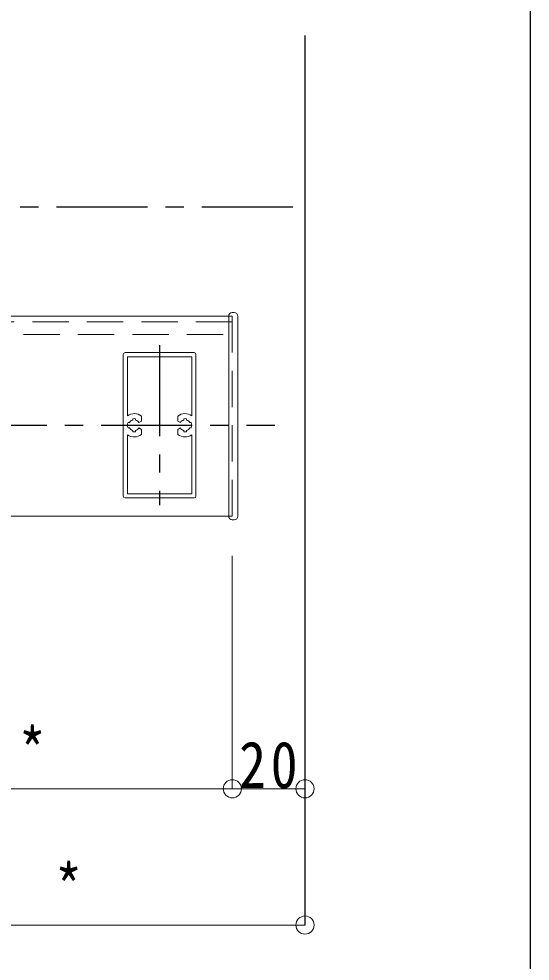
# Model space of a CAD drawing. Units: millimetres at full size, sheet at 1:5; details may follow other scales. Extents: x -1050 to 1050, y -742 to 742.
# Drawn here: x 849.3 to 990, y -459.2 to -200 of the extents above; entities that cross this region are included whole.
import ezdxf
from ezdxf.enums import TextEntityAlignment as Align

# ---------------------------------------------------------------- set-up
doc = ezdxf.new("R2010")
doc.units = ezdxf.units.MM
doc.header["$LTSCALE"] = 5
doc.linetypes.add('CHAIN1', pattern=[8, 5, -1, 1, -1])
doc.linetypes.add('DASHED2', pattern=[3, 2, -1])
for name, color, linetype in [('0-0_通り芯', 7, 'CHAIN1'), ('0-1_躯体', 134, 'Continuous'), ('1-5_図枠1_1', 7, 'Continuous')]:
    doc.layers.add(name, color=color, linetype=linetype)
for name, color, linetype, lineweight in [('0-3_寸法', 54, 'Continuous', 20), ('0-4_手摺部材', 92, 'Continuous', 20), ('0-5_手すり子', 12, 'Continuous', 20)]:
    doc.layers.add(name, color=color, linetype=linetype, lineweight=lineweight)
doc.styles.add('ＭＳ ゴシック', font='')
doc.styles.get('ＭＳ ゴシック').set_extended_font_data('MS Gothic')

# ---------------------------------------------------------------- blocks, each defined once
blk = doc.blocks.new('dimension_origin')
at = {"color": 0, "linetype": 'Continuous', "lineweight": -2}
blk.add_circle((0, 0), 1.25, dxfattribs=at)

msp = doc.modelspace()

# ---------------------------------------------------------------- linework, layer by layer
at = {"layer": '0-0_通り芯'}
for p, q in [((924.67, -251.793), (-362.5, -251.793)), ((888.02, -289.793), (888.02, -333.793)), ((-328.068, -311.793), (919.731, -311.793))]:
    msp.add_line(p, q, dxfattribs=at)
at = {"layer": '0-1_躯体'}
msp.add_line((928.02, -204.578), (928.02, -449.293), dxfattribs=at)
at = {"layer": '0-3_寸法'}
for p, q in [((908.02, -347.672), (908.02, -411.793)), ((908.02, -411.793), (798.02, -411.793)), ((928.02, -411.793), (908.02, -411.793)), ((798.02, -449.293), (928.02, -449.293))]:
    msp.add_line(p, q, dxfattribs=at)
at = {"layer": '0-4_手摺部材'}
for p, q in [((700.52, -281.793), (907.02, -281.793)), ((907.02, -281.793), (907.02, -336.793)), ((908.02, -280.793), (908.52, -280.793)), ((909.52, -336.793), (909.52, -281.793)), ((907.02, -336.793), (700.52, -336.793)), ((908.02, -337.793), (908.52, -337.793))]:
    msp.add_line(p, q, dxfattribs=at)
at = {"layer": '0-4_手摺部材', "linetype": 'DASHED2'}
for p, q in [((908.02, -283.293), (700.52, -283.293)), ((700.52, -286.793), (908.02, -286.793)), ((907.02, -336.793), (908.02, -336.793))]:
    msp.add_line(p, q, dxfattribs=at)
msp.add_lwpolyline([(907.02, -281.793), (908.02, -281.793), (908.02, -336.793)], dxfattribs=at)
at = {"layer": '0-4_手摺部材'}
for centre, start, end in [((908.02, -281.793), 90, 180), ((908.52, -281.793), 360, 90), ((908.02, -336.793), 180, 270), ((908.52, -336.793), 270, 360)]:
    msp.add_arc(centre, 1, start, end, dxfattribs=at)
at = {"layer": '0-5_手すり子'}
for p, q in [((878.02, -311.793), (878.02, -292.293)), ((878.52, -291.793), (888.02, -291.793)), ((897.52, -291.793), (888.02, -291.793)), ((898.02, -311.793), (898.02, -292.293)), ((879.17, -292.943), (888.02, -292.943)), ((879.17, -309.182), (879.17, -292.943)), ((896.87, -292.943), (888.02, -292.943)), ((896.87, -309.182), (896.87, -292.943)), ((879.329, -311.043), (879.721, -311.043)), ((880.632, -310.344), (880.632, -309.984)), ((881.408, -310.344), (881.408, -309.984)), ((883.02, -310.638), (882.319, -311.043)), ((883.02, -310.638), (883.02, -309.295)), ((893.02, -310.638), (893.02, -309.295)), ((893.02, -310.638), (893.721, -311.043)), ((894.632, -310.344), (894.632, -309.984)), ((895.408, -310.344), (895.408, -309.984)), ((896.711, -311.043), (896.319, -311.043)), ((878.02, -311.793), (878.02, -331.293)), ((879.329, -312.543), (879.721, -312.543)), ((880.632, -313.242), (880.632, -313.602)), ((881.408, -313.242), (881.408, -313.602)), ((883.02, -312.948), (882.319, -312.543)), ((883.02, -312.948), (883.02, -314.291)), ((893.02, -312.948), (893.721, -312.543)), ((893.02, -312.948), (893.02, -314.291)), ((894.632, -313.242), (894.632, -313.602)), ((895.408, -313.242), (895.408, -313.602)), ((896.711, -312.543), (896.319, -312.543)), ((898.02, -311.793), (898.02, -331.293)), ((879.17, -314.404), (879.17, -330.643)), ((896.87, -314.404), (896.87, -330.643)), ((878.52, -331.793), (888.02, -331.793)), ((879.17, -330.643), (888.02, -330.643)), ((896.87, -330.643), (888.02, -330.643)), ((897.52, -331.793), (888.02, -331.793))]:
    msp.add_line(p, q, dxfattribs=at)
for centre, radius, start, end in [((878.52, -292.293), 0.5, 90, 180), ((897.52, -292.293), 0.5, 0, 90), ((881.02, -311.793), 3.2, 51.31781, 125.31877), ((881.02, -311.793), 1.85, 156.08345, 180), ((881.02, -311.793), 1.5, 104.99993, 149.99998), ((881.02, -311.793), 1.85, 77.88619, 102.1137), ((881.02, -311.793), 1.5, 29.99998, 74.99992), ((895.02, -311.793), 3.2, 54.68123, 128.68219), ((895.02, -311.793), 1.5, 105.00008, 150.00002), ((895.02, -311.793), 1.85, 77.8863, 102.11381), ((895.02, -311.793), 1.5, 30.00002, 75.00007), ((895.02, -311.793), 1.85, 0, 23.91655), ((881.02, -311.793), 1.85, 180, 203.91655), ((881.02, -311.793), 1.5, 210.00002, 255.00007), ((881.02, -311.793), 1.85, 257.8863, 282.11381), ((881.02, -311.793), 1.5, 285.00008, 330.00002), ((895.02, -311.793), 1.5, 209.99998, 254.99992), ((895.02, -311.793), 1.85, 257.88619, 282.1137), ((895.02, -311.793), 1.5, 284.99993, 329.99998), ((895.02, -311.793), 1.85, 336.08345, 360), ((881.02, -311.793), 3.2, 234.68123, 308.68219), ((895.02, -311.793), 3.2, 231.31781, 305.31877), ((878.52, -331.293), 0.5, 180, 270), ((897.52, -331.293), 0.5, 270, 360)]:
    msp.add_arc(centre, radius, start, end, dxfattribs=at)
at = {"layer": '1-5_図枠1_1'}
msp.add_line((990, 682.5), (990, -707.5), dxfattribs=at)

# ---------------------------------------------------------------- block references
at = {"layer": '0-3_寸法', "xscale": 2, "yscale": 2, "rotation": 180}
msp.add_blockref('dimension_origin', (908.02, -411.793), dxfattribs=at)
at = {"layer": '0-3_寸法', "xscale": 2, "yscale": 2}
for p in [(908.02, -411.793), (928.02, -411.793), (928.02, -449.293)]:
    msp.add_blockref('dimension_origin', p, dxfattribs=at)

# ---------------------------------------------------------------- texts
at = {"layer": '0-3_寸法', "style": 'ＭＳ ゴシック', "width": 0.85}
for p in [(849.27, -411.793), (859.27, -449.293)]:
    msp.add_text('*', height=12.83, dxfattribs=at).set_placement(p, align=Align.BOTTOM_LEFT)
at = {"layer": '0-3_寸法', "insert": (909.895, -411.793), "char_height": 12.83, "attachment_point": 7, "style": 'ＭＳ ゴシック'}
msp.add_mtext('\\T1.17;\\W0.85;20', dxfattribs=at)

doc.saveas('drawing.dxf')
